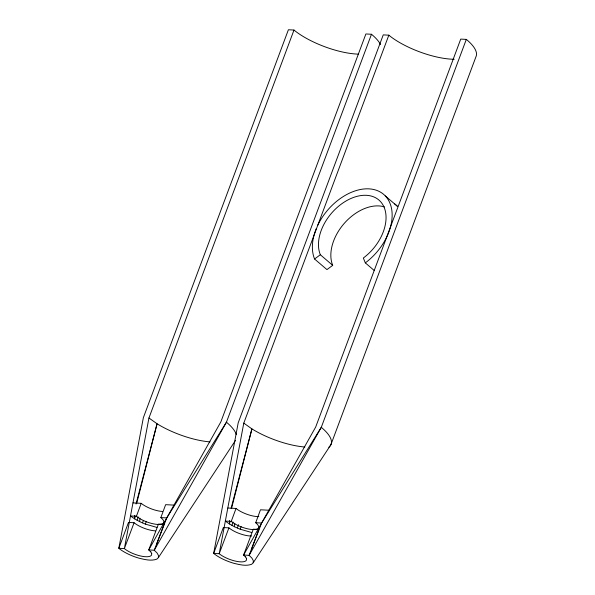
<?xml version="1.0" encoding="UTF-8"?>
<svg xmlns="http://www.w3.org/2000/svg" width="595" height="595" viewBox="0 0 595 595"><rect width="100%" height="100%" fill="white"/><g stroke="black" fill="none" stroke-linecap="round" stroke-linejoin="round"><path stroke-width="0.89" d="M134.708 515.382L134.604 518.855L139.661 521.637L145.329 524.098L156.939 527.415M229.551 520.499L229.454 523.979L234.504 526.761L240.179 529.215L251.782 532.532M358.465 54.123A47.444 15.604 20.5 0 1 293.989 30.055L288.397 29.75L143.358 417.69L118.822 548.3L124.362 548.597A16.08 5.288 20.5 0 0 140.242 555.909A16.08 5.288 20.5 0 0 151.561 555.009L151.747 553.35M155.302 530.874A16.08 5.288 20.5 0 1 134.076 522.737L128.49 522.432L118.822 548.3A23.391 7.69 20.5 0 0 139.081 558.192C144.808 559.545 151.048 561.249 156.805 559.151L158.382 557.627L158.471 555.529L157.073 553L154.269 550.226L148.728 549.921L220.849 421.9L365.888 33.96L371.481 34.265A54.822 18.029 20.5 0 1 380.503 44.58M454.201 59.255A47.444 15.604 20.5 0 1 388.832 35.179L383.247 34.874L238.201 422.814L213.664 553.417L219.205 553.722A16.08 5.288 20.5 0 0 235.084 561.033A16.08 5.288 20.5 0 0 246.404 560.133L246.59 558.474M253.225 562.751L253.321 560.654L251.916 558.125L249.112 555.343L243.578 555.046L315.692 427.024L460.738 39.084L466.324 39.389A54.822 18.029 20.5 0 1 475.963 56.733L330.917 444.673L253.225 562.751L251.648 564.276C245.891 566.373 239.651 564.67 233.924 563.316A23.391 7.69 20.5 0 1 213.664 553.417L223.333 527.557L228.919 527.862A16.08 5.288 20.5 0 0 251.663 536.013M139.661 521.637L139.892 518.133M234.504 526.761L234.735 523.258M293.989 30.055L148.943 417.995L124.362 548.597L134.076 522.737M388.832 35.179L243.786 423.119L219.205 553.722L228.919 527.862M135.266 516.155L134.604 518.855L130.506 515.947L136.404 516.267A16.139 5.31 20.5 0 0 157.712 524.433A16.139 5.31 20.5 0 0 160.858 517.598L165.641 504.664L173.971 505.118M230.109 521.272L229.454 523.979L225.349 521.071L231.247 521.391A16.139 5.31 20.5 0 0 252.555 529.55A16.139 5.31 20.5 0 0 255.701 522.722L260.484 509.789L268.814 510.235M136.657 503.422L157.073 423.766L148.943 417.995M231.5 508.546L251.923 428.891L243.786 423.119M136.039 504.017L157.073 423.766A47.444 15.604 20.5 0 0 210.005 441.884M231.12 508.249L251.923 428.891A47.444 15.604 20.5 0 0 304.848 447.009M137.118 520.238L138.211 516.906M231.961 525.355L233.054 522.031M145.329 524.098L146.273 521.525M240.179 529.215L241.116 526.649M136.404 516.267L141.201 503.333A16.11 5.296 20.5 0 0 162.457 511.462M231.247 521.391L236.044 508.457A16.11 5.296 20.5 0 0 258.818 516.609M148.862 549.691L158.441 524.061L164.027 524.366L154.269 550.226M371.481 34.265L226.435 422.205L154.507 549.84M243.705 554.815L253.284 529.186L258.87 529.49L249.112 555.343M466.324 39.389L321.278 427.329L249.35 554.964M156.745 543.845L166.764 517.918L226.435 422.205A54.822 18.029 20.5 0 1 236.289 434.64M251.588 548.969L261.607 523.042L321.278 427.329A54.822 18.029 20.5 0 1 328.819 447.232M142.473 522.856L143.469 520.387M237.316 527.981L238.647 524.693M151.621 553.573L150.788 551.617M246.464 558.69L245.631 556.741M158.382 557.627L235.561 440.33M384.452 206.904A40.936 27.392 -49.4 0 0 344.475 223.14A40.936 27.392 -49.4 0 0 332.702 265.348L326.945 269.609L314.569 259.004L320.326 254.742A40.936 27.392 -49.4 0 1 341.195 204.182A40.936 27.392 -49.4 0 1 384.191 207.454A40.936 27.392 -49.4 0 1 363.329 258.014L365.323 262.871L374.255 270.532M227.811 508.011L236.044 508.457M132.968 502.887L141.201 503.333M160.858 517.598L166.764 517.918M255.701 522.722L261.607 523.042M385.285 195.926L397.653 206.525A48.314 32.331 -49.4 0 0 394.455 203.765M320.326 254.742L332.702 265.348M243.578 555.046L245.504 556.957M148.728 549.921L150.654 551.833M317.767 225.237A48.314 32.331 -49.4 0 1 383.046 193.881A48.314 32.331 -49.4 0 1 365.323 262.871M314.569 259.004A48.314 32.331 -49.4 0 1 316.376 228.368"/></g></svg>
